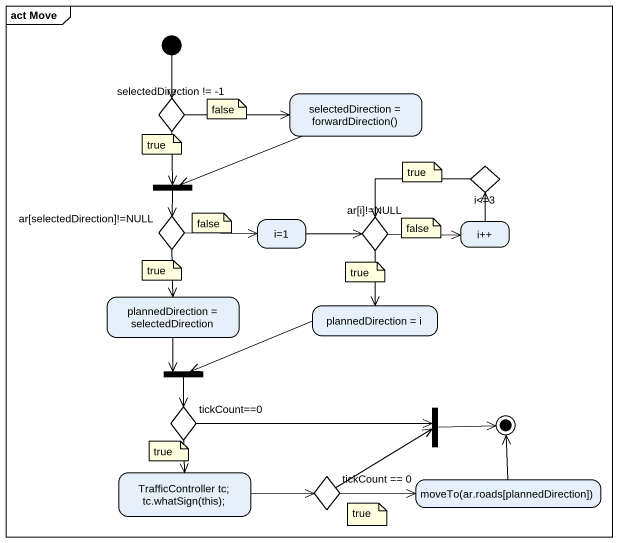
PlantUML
@startuml
mainframe act Move
hide empty description
state "selectedDirection != -1" as selectedDirection_1 <<choice>>
state "selectedDirection = forwardDirection()" as selectedDirection
state fork1 <<join>>
state "i<=3" as i_3 <<choice>>
state "ar[selectedDirection]!=NULL" as ar_selectedDirection_NULL <<choice>>
state "i=1" as i_1
state "ar[i]!=NULL" as ar_i_NULL <<choice>>
state "i++" as i
state "plannedDirection = selectedDirection" as plannedDirection
state "plannedDirection = i" as plannedDirection_i
state fork2 <<join>>
state "tickCount==0" as tickCount_0 <<choice>>
state fork3 <<join>>
state "TrafficController tc; tc.whatSign(this);" as TrafficController_tc_tc
state "tickCount == 0" as tickCount_0_2 <<choice>>
state "moveTo(ar.roads[plannedDirection])" as moveTo_ar_roads
[*] --> selectedDirection_1
selectedDirection_1 -right-> selectedDirection
selectedDirection_1 --> fork1
selectedDirection -left-> fork1
fork1 --> ar_selectedDirection_NULL
i_3 -left-> ar_i_NULL
ar_selectedDirection_NULL -right-> i_1
ar_selectedDirection_NULL --> plannedDirection
i_1 -right-> ar_i_NULL
ar_i_NULL -right-> i
ar_i_NULL --> plannedDirection_i
i -up-> i_3
plannedDirection --> fork2
plannedDirection_i -left-> fork2
fork2 --> tickCount_0
tickCount_0 -right-> fork3
tickCount_0 --> TrafficController_tc_tc
TrafficController_tc_tc -right-> tickCount_0_2
tickCount_0_2 -up-> fork3
tickCount_0_2 -right-> moveTo_ar_roads
fork3 -right-> [*]
moveTo_ar_roads -up-> [*]
note as N1
  false
end note
note as N2
  true
end note
note as N3
  true
end note
note as N4
  false
end note
note as N5
  false
end note
note as N6
  true
end note
note as N7
  true
end note
note as N8
  true
end note
note as N9
  true
end note
@enduml
